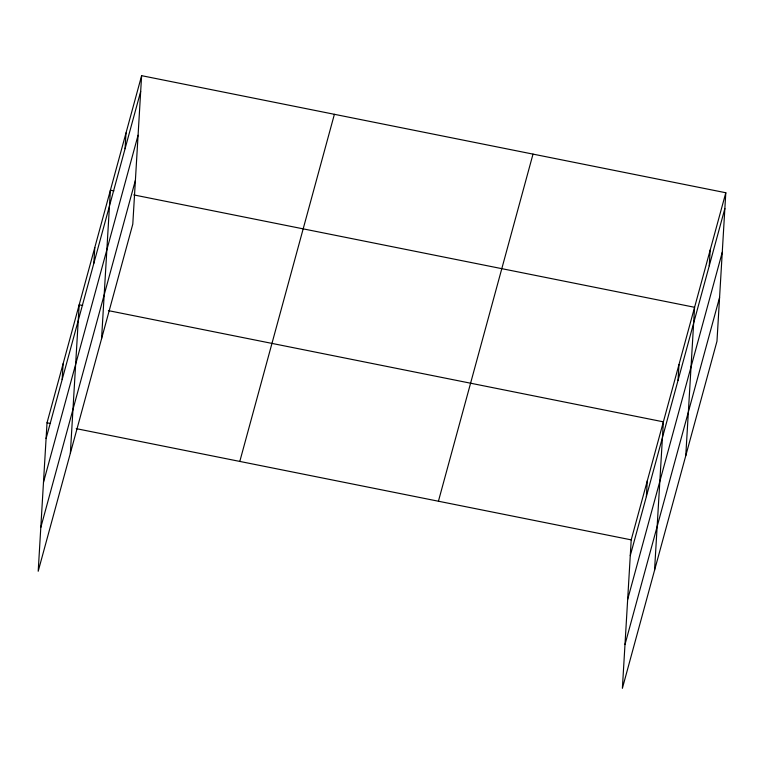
<?xml version="1.0" encoding="UTF-8"?>
<svg xmlns="http://www.w3.org/2000/svg" width="764" height="764" viewBox="0 0 764 764"><rect width="100%" height="100%" fill="white"/><g stroke="black" fill="none" stroke-linecap="round" stroke-linejoin="round"><path stroke-width="1.15" d="M141.617 75.674L47.024 422.788L38.2 571.252L132.793 224.138L141.617 75.674L725.8 192.748L716.976 341.212L622.383 688.326L631.207 539.861L725.8 192.748M62.161 379.555L63.097 363.779M70.364 453.233L79.179 304.769L82.684 305.476M93.848 263.274L94.793 247.498M101.574 338.681L110.398 190.226L113.903 190.924M125.067 148.722L126.003 132.946M646.354 496.629L647.289 480.852M654.547 570.307L663.372 421.843L108.392 310.623M678.04 380.348L678.976 364.571M685.766 455.755L694.581 307.29L133.767 194.906M709.259 265.796L710.195 250.019M46.079 438.565L140.672 91.451M43.481 482.351L138.074 135.238M40.798 527.466L135.39 180.352M239.8 461.427L334.393 114.304M438.421 501.232L533.014 154.108M630.271 555.638L724.864 208.524M627.664 599.425L722.257 252.311M624.99 644.539L719.583 297.425M47.024 422.788L50.529 423.495M76.228 428.642L631.207 539.861"/></g></svg>
